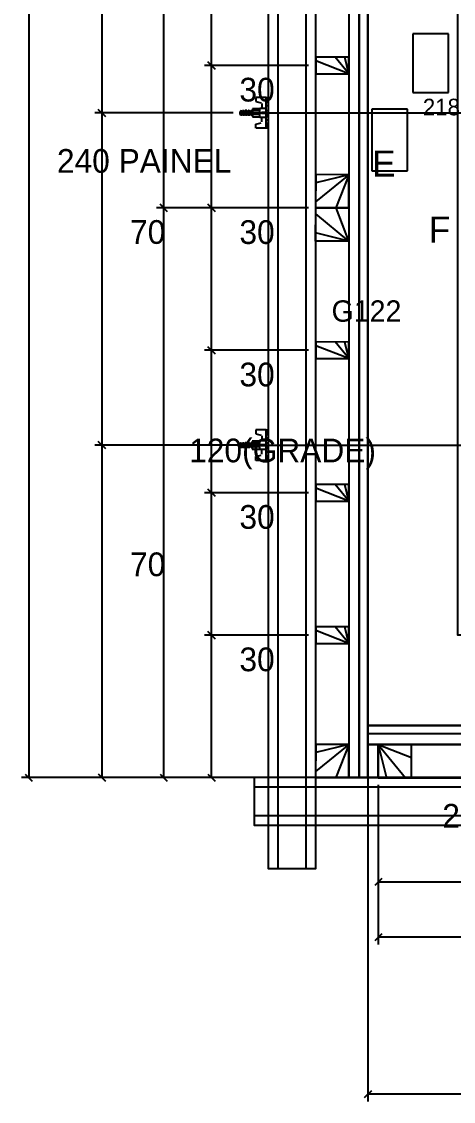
# Model space of a CAD drawing. Header units: metres. Extents: x 2860 to 8134, y 3931 to 5810.
# Drawn here: x 7611.3 to 7793.4, y 5078.4 to 5533.3 of the extents above; entities that cross this region are included whole.
import ezdxf

# ---------------------------------------------------------------- set-up
doc = ezdxf.new("R2010")
doc.units = ezdxf.units.M

msp = doc.modelspace()

# ---------------------------------------------------------------- linework, layer by layer
at = {"layer": 'CHAPA', "color": 1}
for p, q in [((7757.31, 5236.8), (7757.31, 5228.8)), ((7757.31, 5228.8), (7761.09, 5228.8))]:
    msp.add_line(p, q, dxfattribs=at)
for points in [[(7753.71, 5214.8), (7757.31, 5214.8), (7757.31, 5694.8), (7753.71, 5694.8), (7753.71, 5214.8)], [(7757.31, 5236.8), (8109.31, 5236.8), (8109.31, 5233.2), (7757.31, 5233.2), (7757.31, 5236.8)]]:
    msp.add_lwpolyline(points, dxfattribs=at)
at = {"layer": 'CONCRETO', "color": 2}
msp.add_lwpolyline([(8087.31, 5236.8), (8087.31, 5274.8), (7795.31, 5274.8), (7795.31, 5672.8), (7757.31, 5672.8), (7757.31, 5236.8), (8087.31, 5236.8)], dxfattribs=at)
at = {"layer": 'COTA', "color": 241}
for p, q in [((7614.29, 5694.8), (7614.29, 5214.8)), ((7671.18, 5694.82), (7671.18, 5454.82)), ((7645.13, 5614.8), (7645.13, 5494.83)), ((7691.37, 5514.82), (7691.37, 5574.82)), ((7732.31, 5514.82), (7688.37, 5514.82)), ((7732.31, 5514.82), (7688.37, 5514.82)), ((7691.37, 5454.82), (7691.37, 5514.82)), ((7700.5, 5494.83), (7642.13, 5494.83)), ((7700.5, 5494.83), (7642.13, 5494.83)), ((7645.13, 5494.83), (7645.13, 5354.89)), ((7732.3, 5454.82), (7668.18, 5454.82)), ((7732.33, 5454.82), (7668.18, 5454.82)), ((7671.18, 5454.82), (7671.18, 5214.82)), ((7732.3, 5454.82), (7688.37, 5454.82)), ((7732.31, 5454.82), (7688.37, 5454.82)), ((7691.37, 5394.82), (7691.37, 5454.82)), ((7732.31, 5394.82), (7688.37, 5394.82)), ((7732.31, 5394.82), (7688.37, 5394.82)), ((7691.37, 5334.82), (7691.37, 5394.82)), ((7712.28, 5354.89), (7642.13, 5354.89)), ((7712.28, 5354.89), (7642.13, 5354.89)), ((7645.13, 5354.89), (7645.13, 5214.83)), ((7732.31, 5334.82), (7688.37, 5334.82)), ((7732.31, 5334.82), (7688.37, 5334.82)), ((7691.37, 5274.82), (7691.37, 5334.82)), ((7732.31, 5274.82), (7688.37, 5274.82)), ((7732.31, 5274.82), (7688.37, 5274.82)), ((7691.37, 5214.82), (7691.37, 5274.82)), ((7757.31, 5225.8), (7757.31, 5078.4)), ((7754.31, 5214.8), (7611.29, 5214.8)), ((7732.32, 5214.83), (7642.13, 5214.83)), ((7732.3, 5214.82), (7668.18, 5214.82)), ((7732.3, 5214.82), (7688.37, 5214.82)), ((7761.69, 5211.76), (7761.69, 5144.54)), ((7761.69, 5211.76), (7761.69, 5167.83)), ((7761.69, 5170.83), (7815.69, 5170.83)), ((7921.69, 5147.54), (7761.69, 5147.54)), ((8109.31, 5081.4), (7757.31, 5081.4))]:
    msp.add_line(p, q, dxfattribs=at)
at = {"layer": 'COTA', "color": 180}
for p, q in [((7776.31, 5528.14), (7776.31, 5503.47)), ((7791.31, 5528.14), (7776.31, 5528.14)), ((7791.31, 5503.47), (7791.31, 5528.14)), ((7776.31, 5503.47), (7791.31, 5503.47)), ((7759.01, 5496.44), (7759.01, 5470.44)), ((7774.01, 5496.44), (7759.01, 5496.44)), ((7774.01, 5470.44), (7774.01, 5496.44)), ((7759.01, 5470.44), (7774.01, 5470.44))]:
    msp.add_line(p, q, dxfattribs=at)
at = {"layer": 'COTA'}
for p, q in [((7689.87, 5516.32), (7692.87, 5513.32)), ((7692.87, 5513.32), (7689.87, 5516.32)), ((7646.63, 5493.33), (7643.63, 5496.33)), ((7643.63, 5496.33), (7646.63, 5493.33)), ((7672.68, 5453.32), (7669.68, 5456.32)), ((7669.68, 5456.32), (7672.68, 5453.32)), ((7692.87, 5453.32), (7689.87, 5456.32)), ((7689.87, 5456.32), (7692.87, 5453.32)), ((7689.87, 5396.32), (7692.87, 5393.32)), ((7692.87, 5393.32), (7689.87, 5396.32)), ((7643.63, 5356.39), (7646.63, 5353.39)), ((7646.63, 5353.39), (7643.63, 5356.39)), ((7689.87, 5336.32), (7692.87, 5333.32)), ((7692.87, 5333.32), (7689.87, 5336.32)), ((7692.87, 5273.32), (7689.87, 5276.32)), ((7689.87, 5276.32), (7692.87, 5273.32)), ((7612.79, 5216.3), (7615.79, 5213.3)), ((7643.63, 5216.33), (7646.63, 5213.33)), ((7669.68, 5216.32), (7672.68, 5213.32)), ((7689.87, 5216.32), (7692.87, 5213.32)), ((7763.19, 5172.33), (7760.19, 5169.33)), ((7763.19, 5149.04), (7760.19, 5146.04)), ((7758.81, 5082.9), (7755.81, 5079.9))]:
    msp.add_line(p, q, dxfattribs=at)
at = {"layer": 'Hachura'}
for p, q in [((7710.14, 5501.34), (7710.14, 5499.67)), ((7714.4, 5501.34), (7710.14, 5501.34)), ((7714.38, 5501.21), (7715.31, 5501.21)), ((7714.38, 5500.99), (7715.31, 5500.99)), ((7714.38, 5500.66), (7715.31, 5500.66)), ((7714.38, 5500.19), (7715.31, 5500.19)), ((7714.4, 5488.44), (7714.4, 5501.34)), ((7714.4, 5501.34), (7715.3, 5501.34)), ((7715.3, 5501.34), (7715.3, 5488.45)), ((7715.3, 5500.39), (7715.3, 5492.58)), ((7703.83, 5495.79), (7703.5, 5495.47)), ((7703.5, 5494.18), (7703.5, 5495.47)), ((7703.82, 5495.28), (7704.16, 5495.95)), ((7704.39, 5495.9), (7703.82, 5494.76)), ((7703.82, 5495.54), (7703.95, 5495.8)), ((7704.47, 5495.8), (7703.82, 5494.51)), ((7703.83, 5495.79), (7703.83, 5493.86)), ((7704.15, 5493.86), (7705.11, 5495.8)), ((7704.15, 5493.86), (7705.11, 5495.8)), ((7704.24, 5493.79), (7705.32, 5495.95)), ((7704.47, 5495.8), (7705.11, 5495.8)), ((7705.55, 5495.9), (7704.48, 5493.76)), ((7705.63, 5495.8), (7704.66, 5493.86)), ((7705.31, 5493.86), (7706.28, 5495.8)), ((7705.4, 5493.79), (7706.48, 5495.95)), ((7706.28, 5495.8), (7705.63, 5495.8)), ((7706.71, 5495.9), (7705.64, 5493.76)), ((7706.79, 5495.8), (7705.82, 5493.86)), ((7706.47, 5493.86), (7707.44, 5495.8)), ((7706.56, 5493.79), (7707.64, 5495.95)), ((7707, 5495.8), (7706.79, 5495.8)), ((7707.87, 5495.9), (7706.8, 5493.76)), ((7707.95, 5495.8), (7706.98, 5493.86)), ((7707, 5495.8), (7707.44, 5495.8)), ((7707.63, 5493.86), (7708.6, 5495.8)), ((7707.95, 5495.8), (7708.6, 5495.8)), ((7711.82, 5496.57), (7708.6, 5496.57)), ((7708.6, 5496.57), (7708.6, 5493.22)), ((7708.6, 5495.8), (7711.82, 5495.8)), ((7708.66, 5496.57), (7708.66, 5493.22)), ((7710.14, 5499.67), (7712.35, 5499.08)), ((7711.82, 5496.83), (7711.82, 5496.57)), ((7711.82, 5496.83), (7711.82, 5496.57)), ((7711.82, 5492.96), (7711.82, 5496.83)), ((7711.82, 5496.83), (7714.4, 5496.83)), ((7712.6, 5498.77), (7712.6, 5496.82)), ((7714.38, 5499.35), (7715.31, 5499.35)), ((7714.38, 5497.92), (7715.3, 5497.92)), ((7714.53, 5495.87), (7714.96, 5495.87)), ((7703.83, 5493.86), (7703.5, 5494.18)), ((7704.15, 5493.86), (7703.82, 5493.86)), ((7705.31, 5493.86), (7704.66, 5493.86)), ((7706.47, 5493.86), (7705.82, 5493.86)), ((7706.04, 5493.86), (7705.82, 5493.86)), ((7707.63, 5493.86), (7706.98, 5493.86)), ((7708.6, 5495.02), (7707.96, 5493.76)), ((7708.6, 5494.76), (7708.15, 5493.86)), ((7708.6, 5493.86), (7708.15, 5493.86)), ((7708.6, 5494.25), (7711.82, 5494.25)), ((7708.6, 5493.22), (7711.82, 5493.22)), ((7710.14, 5490.12), (7712.35, 5490.7)), ((7714.4, 5492.96), (7711.82, 5492.96)), ((7712.4, 5495.1), (7714.4, 5495.1)), ((7714.4, 5494.58), (7712.4, 5494.58)), ((7712.6, 5491.01), (7712.6, 5492.96)), ((7714.38, 5491.85), (7715.31, 5491.85)), ((7714.4, 5494.89), (7715.3, 5494.89)), ((7714.4, 5494.89), (7714.4, 5492.96)), ((7714.4, 5493.6), (7714.4, 5494.25)), ((7714.4, 5488.44), (7714.4, 5493.6)), ((7714.72, 5493.93), (7714.51, 5493.93)), ((7715.15, 5493.93), (7714.72, 5493.93)), ((7710.14, 5488.44), (7710.14, 5490.12)), ((7715.3, 5488.45), (7710.17, 5488.45)), ((7714.38, 5490.44), (7715.31, 5490.44)), ((7714.38, 5489.6), (7715.31, 5489.6)), ((7714.38, 5489.13), (7715.31, 5489.13)), ((7714.38, 5488.8), (7715.31, 5488.8)), ((7714.38, 5488.59), (7715.31, 5488.59)), ((7714.37, 5361.34), (7710.12, 5361.34)), ((7710.12, 5361.34), (7710.12, 5359.67)), ((7710.12, 5359.67), (7712.33, 5359.08)), ((7712.57, 5358.77), (7712.57, 5356.82)), ((7714.36, 5361.21), (7715.28, 5361.21)), ((7714.36, 5360.99), (7715.28, 5360.99)), ((7714.36, 5360.66), (7715.28, 5360.66)), ((7714.36, 5360.19), (7715.28, 5360.19)), ((7714.36, 5359.35), (7715.28, 5359.35)), ((7714.37, 5348.44), (7714.37, 5361.34)), ((7714.37, 5361.34), (7715.28, 5361.34)), ((7715.28, 5361.34), (7715.28, 5348.45)), ((7715.28, 5360.39), (7715.28, 5352.58)), ((7703.8, 5355.79), (7703.48, 5355.47)), ((7703.48, 5354.18), (7703.48, 5355.47)), ((7703.8, 5353.86), (7703.48, 5354.18)), ((7703.8, 5355.28), (7704.13, 5355.95)), ((7704.36, 5355.9), (7703.8, 5354.76)), ((7704.44, 5355.8), (7703.8, 5354.51)), ((7703.8, 5355.54), (7703.93, 5355.8)), ((7703.8, 5355.79), (7703.8, 5353.86)), ((7704.12, 5353.86), (7705.09, 5355.8)), ((7704.12, 5353.86), (7705.09, 5355.8)), ((7704.21, 5353.79), (7705.3, 5355.95)), ((7704.44, 5355.8), (7705.09, 5355.8)), ((7705.52, 5355.9), (7704.45, 5353.76)), ((7705.6, 5355.8), (7704.64, 5353.86)), ((7705.28, 5353.86), (7706.25, 5355.8)), ((7705.37, 5353.79), (7706.46, 5355.95)), ((7706.25, 5355.8), (7705.6, 5355.8)), ((7706.69, 5355.9), (7705.61, 5353.76)), ((7706.76, 5355.8), (7705.8, 5353.86)), ((7706.44, 5353.86), (7707.41, 5355.8)), ((7706.53, 5353.79), (7707.62, 5355.95)), ((7706.98, 5355.8), (7706.76, 5355.8)), ((7707.85, 5355.9), (7706.78, 5353.76)), ((7707.93, 5355.8), (7706.96, 5353.86)), ((7706.98, 5355.8), (7707.41, 5355.8)), ((7707.6, 5353.86), (7708.57, 5355.8)), ((7707.93, 5355.8), (7708.57, 5355.8)), ((7708.57, 5355.02), (7707.94, 5353.76)), ((7708.57, 5354.76), (7708.12, 5353.86)), ((7708.57, 5356.57), (7708.57, 5353.22)), ((7711.79, 5356.57), (7708.57, 5356.57)), ((7708.57, 5355.8), (7711.79, 5355.8)), ((7708.57, 5354.25), (7711.79, 5354.25)), ((7708.64, 5356.57), (7708.64, 5353.22)), ((7711.79, 5356.83), (7714.37, 5356.83)), ((7711.79, 5356.83), (7711.79, 5356.57)), ((7711.79, 5356.83), (7711.79, 5356.57)), ((7711.79, 5352.96), (7711.79, 5356.83)), ((7712.38, 5355.1), (7714.37, 5355.1)), ((7714.37, 5354.58), (7712.38, 5354.58)), ((7714.36, 5357.92), (7715.28, 5357.92)), ((7714.37, 5354.89), (7715.28, 5354.89)), ((7714.37, 5354.89), (7714.37, 5352.96)), ((7714.37, 5353.6), (7714.37, 5354.25)), ((7714.5, 5355.87), (7714.93, 5355.87)), ((7704.12, 5353.86), (7703.8, 5353.86)), ((7705.28, 5353.86), (7704.64, 5353.86)), ((7706.44, 5353.86), (7705.8, 5353.86)), ((7706.01, 5353.86), (7705.8, 5353.86)), ((7707.6, 5353.86), (7706.96, 5353.86)), ((7708.57, 5353.86), (7708.12, 5353.86)), ((7708.57, 5353.22), (7711.79, 5353.22)), ((7710.12, 5350.12), (7712.33, 5350.7)), ((7710.12, 5348.44), (7710.12, 5350.12)), ((7714.37, 5352.96), (7711.79, 5352.96)), ((7712.57, 5351.01), (7712.57, 5352.96)), ((7714.36, 5351.85), (7715.28, 5351.85)), ((7714.36, 5350.44), (7715.28, 5350.44)), ((7714.36, 5349.6), (7715.28, 5349.6)), ((7714.37, 5348.44), (7714.37, 5353.6)), ((7714.69, 5353.93), (7714.48, 5353.93)), ((7715.13, 5353.93), (7714.69, 5353.93)), ((7715.28, 5348.45), (7710.14, 5348.45)), ((7714.36, 5349.13), (7715.28, 5349.13)), ((7714.36, 5348.8), (7715.28, 5348.8)), ((7714.36, 5348.59), (7715.28, 5348.59))]:
    msp.add_line(p, q, dxfattribs=at)
at = {"layer": 'Hachura', "color": 251}
for p, q in [((7704.5, 5494.89), (7844.3, 5494.88)), ((7704.48, 5354.89), (7844.28, 5354.88))]:
    msp.add_line(p, q, dxfattribs=at)
for points in [[(7753.71, 5694.8), (7749.31, 5694.8), (7749.31, 5214.8), (7753.71, 5214.8), (7753.71, 5694.8)], [(7753.71, 5214.8), (7757.31, 5214.8), (7757.31, 5694.8), (7753.71, 5694.8), (7753.71, 5214.8)], [(7757.31, 5236.8), (8109.31, 5236.8), (8109.31, 5233.2), (7757.31, 5233.2), (7757.31, 5236.8)], [(7757.31, 5233.2), (7757.31, 5228.8), (8109.31, 5228.8), (8109.31, 5233.2), (7757.31, 5233.2)], [(7757.31, 5214.8), (7761.71, 5214.8), (7761.71, 5228.8), (7757.31, 5228.8), (7757.31, 5214.8)]]:
    msp.add_lwpolyline(points, dxfattribs=at)
at = {"layer": 'Madeira', "color": 126}
for p, q in [((7749.31, 5511.31), (7743.56, 5518.32)), ((7749.31, 5511.31), (7747.57, 5518.31)), ((7749.31, 5511.31), (7735.31, 5516.75)), ((7749.32, 5468.81), (7735.3, 5457.31)), ((7749.32, 5468.81), (7735.31, 5465.34)), ((7749.32, 5468.81), (7743.87, 5454.82)), ((7749.3, 5440.8), (7743.89, 5454.81)), ((7749.3, 5440.8), (7735.31, 5452.33)), ((7749.3, 5440.8), (7735.3, 5444.3)), ((7749.31, 5391.31), (7735.31, 5396.75)), ((7749.31, 5391.31), (7743.56, 5398.32)), ((7749.31, 5391.31), (7747.57, 5398.31)), ((7749.31, 5331.31), (7735.31, 5336.75)), ((7749.31, 5331.31), (7743.56, 5338.32)), ((7749.31, 5331.31), (7747.57, 5338.31)), ((7749.31, 5271.31), (7743.56, 5278.32)), ((7749.31, 5271.31), (7747.57, 5278.31)), ((7749.31, 5271.31), (7735.31, 5276.75)), ((7749.32, 5228.81), (7735.3, 5217.31)), ((7749.32, 5228.81), (7735.31, 5225.34)), ((7749.32, 5228.81), (7743.87, 5214.82))]:
    msp.add_line(p, q, dxfattribs=at)
for points in [[(7749.31, 5454.81), (7735.31, 5454.82), (7735.31, 5694.82), (7749.31, 5694.8), (7749.31, 5454.81)], [(7749.31, 5511.31), (7749.32, 5518.31), (7735.32, 5518.32), (7735.31, 5511.32), (7749.31, 5511.31)], [(7749.32, 5468.81), (7735.32, 5468.82), (7735.3, 5454.82), (7749.3, 5454.81), (7749.32, 5468.81)], [(7749.3, 5440.8), (7735.3, 5440.82), (7735.31, 5454.82), (7749.31, 5454.8), (7749.3, 5440.8)], [(7749.31, 5214.81), (7735.31, 5214.82), (7735.31, 5454.82), (7749.31, 5454.8), (7749.31, 5214.81)], [(7749.31, 5391.31), (7749.32, 5398.31), (7735.32, 5398.32), (7735.31, 5391.32), (7749.31, 5391.31)], [(7749.31, 5331.31), (7749.32, 5338.31), (7735.32, 5338.32), (7735.31, 5331.32), (7749.31, 5331.31)], [(7749.31, 5271.31), (7749.32, 5278.31), (7735.32, 5278.32), (7735.31, 5271.32), (7749.31, 5271.31)], [(7749.32, 5228.81), (7735.32, 5228.82), (7735.3, 5214.82), (7749.3, 5214.81), (7749.32, 5228.81)], [(7761.71, 5228.76), (7761.71, 5214.76), (7921.71, 5214.76), (7921.71, 5228.76), (7761.71, 5228.76)]]:
    msp.add_lwpolyline(points, dxfattribs=at)
at = {"layer": 'MEIO_PONT', "color": 93}
for q in [(7775.71, 5223.33), (7773.23, 5214.76), (7765.2, 5214.76)]:
    msp.add_line((7761.71, 5228.76), q, dxfattribs=at)
msp.add_lwpolyline([(7761.71, 5228.76), (7761.71, 5214.76), (7775.71, 5214.76), (7775.71, 5228.76), (7761.71, 5228.76)], dxfattribs=at)
at = {"layer": 'Perfil Metálico', "color": 224}
for points in [[(7735.31, 5726.74), (7715.31, 5726.74), (7715.31, 5176.48), (7735.31, 5176.48), (7735.31, 5726.74)], [(7719.31, 5176.48), (7731.31, 5176.48), (7731.31, 5726.74), (7719.31, 5726.74), (7719.31, 5176.48)], [(7709.41, 5214.8), (7709.41, 5194.8), (8133.68, 5194.8), (8133.68, 5214.8), (7709.41, 5214.8)], [(8133.68, 5198.8), (8133.68, 5210.8), (7709.41, 5210.8), (7709.41, 5198.8), (8133.68, 5198.8)]]:
    msp.add_lwpolyline(points, dxfattribs=at)
at = {"layer": 'SARRAFO', "color": 251}
msp.add_line((7757.31, 5228.8), (8109.31, 5228.76), dxfattribs=at)
for points in [[(7753.71, 5214.8), (7753.71, 5694.8), (7749.31, 5694.8), (7749.31, 5214.8), (7753.71, 5214.8)], [(7753.71, 5214.8), (7753.71, 5694.8), (7749.31, 5694.8), (7749.31, 5214.8), (7753.71, 5214.8)], [(8109.31, 5228.76), (8109.31, 5236.8), (7757.31, 5236.8), (7757.31, 5228.8)], [(7761.71, 5228.8), (7761.71, 5214.8), (7757.31, 5214.8), (7757.31, 5228.8), (7761.71, 5228.8)]]:
    msp.add_lwpolyline(points, dxfattribs=at)

# ---------------------------------------------------------------- texts
at = {"layer": 'COTA', "color": 241}
for s, p in [('30', (7703.15, 5499.62)), ('240 PAINEL', (7626.19, 5469.6)), ('70', (7657.03, 5439.66)), ('30', (7703.15, 5439.62)), ('30', (7703.15, 5379.62)), ('120(GRADE)', (7681.96, 5347.62)), ('30', (7703.15, 5319.62)), ('70', (7657.03, 5299.66)), ('30', (7703.15, 5259.62)), ('27', (7788.69, 5193.71))]:
    msp.add_text(s, height=10, dxfattribs=at).set_placement(p)
at = {"layer": 'COTA', "color": 1}
msp.add_text('218', height=7, dxfattribs=at).set_placement((7780.51, 5493.8))
at = {"layer": 'TEXTO_GERAL', "color": 7}
for s, p in [('E', (7759.12, 5467.97)), ('F', (7783.08, 5440.15))]:
    msp.add_text(s, height=11, dxfattribs=at).set_placement(p)
at = {"layer": 'TEXTO_GERAL'}
msp.add_text('G122', height=9, dxfattribs=at).set_placement((7742.01, 5406.86))

doc.saveas('drawing.dxf')
